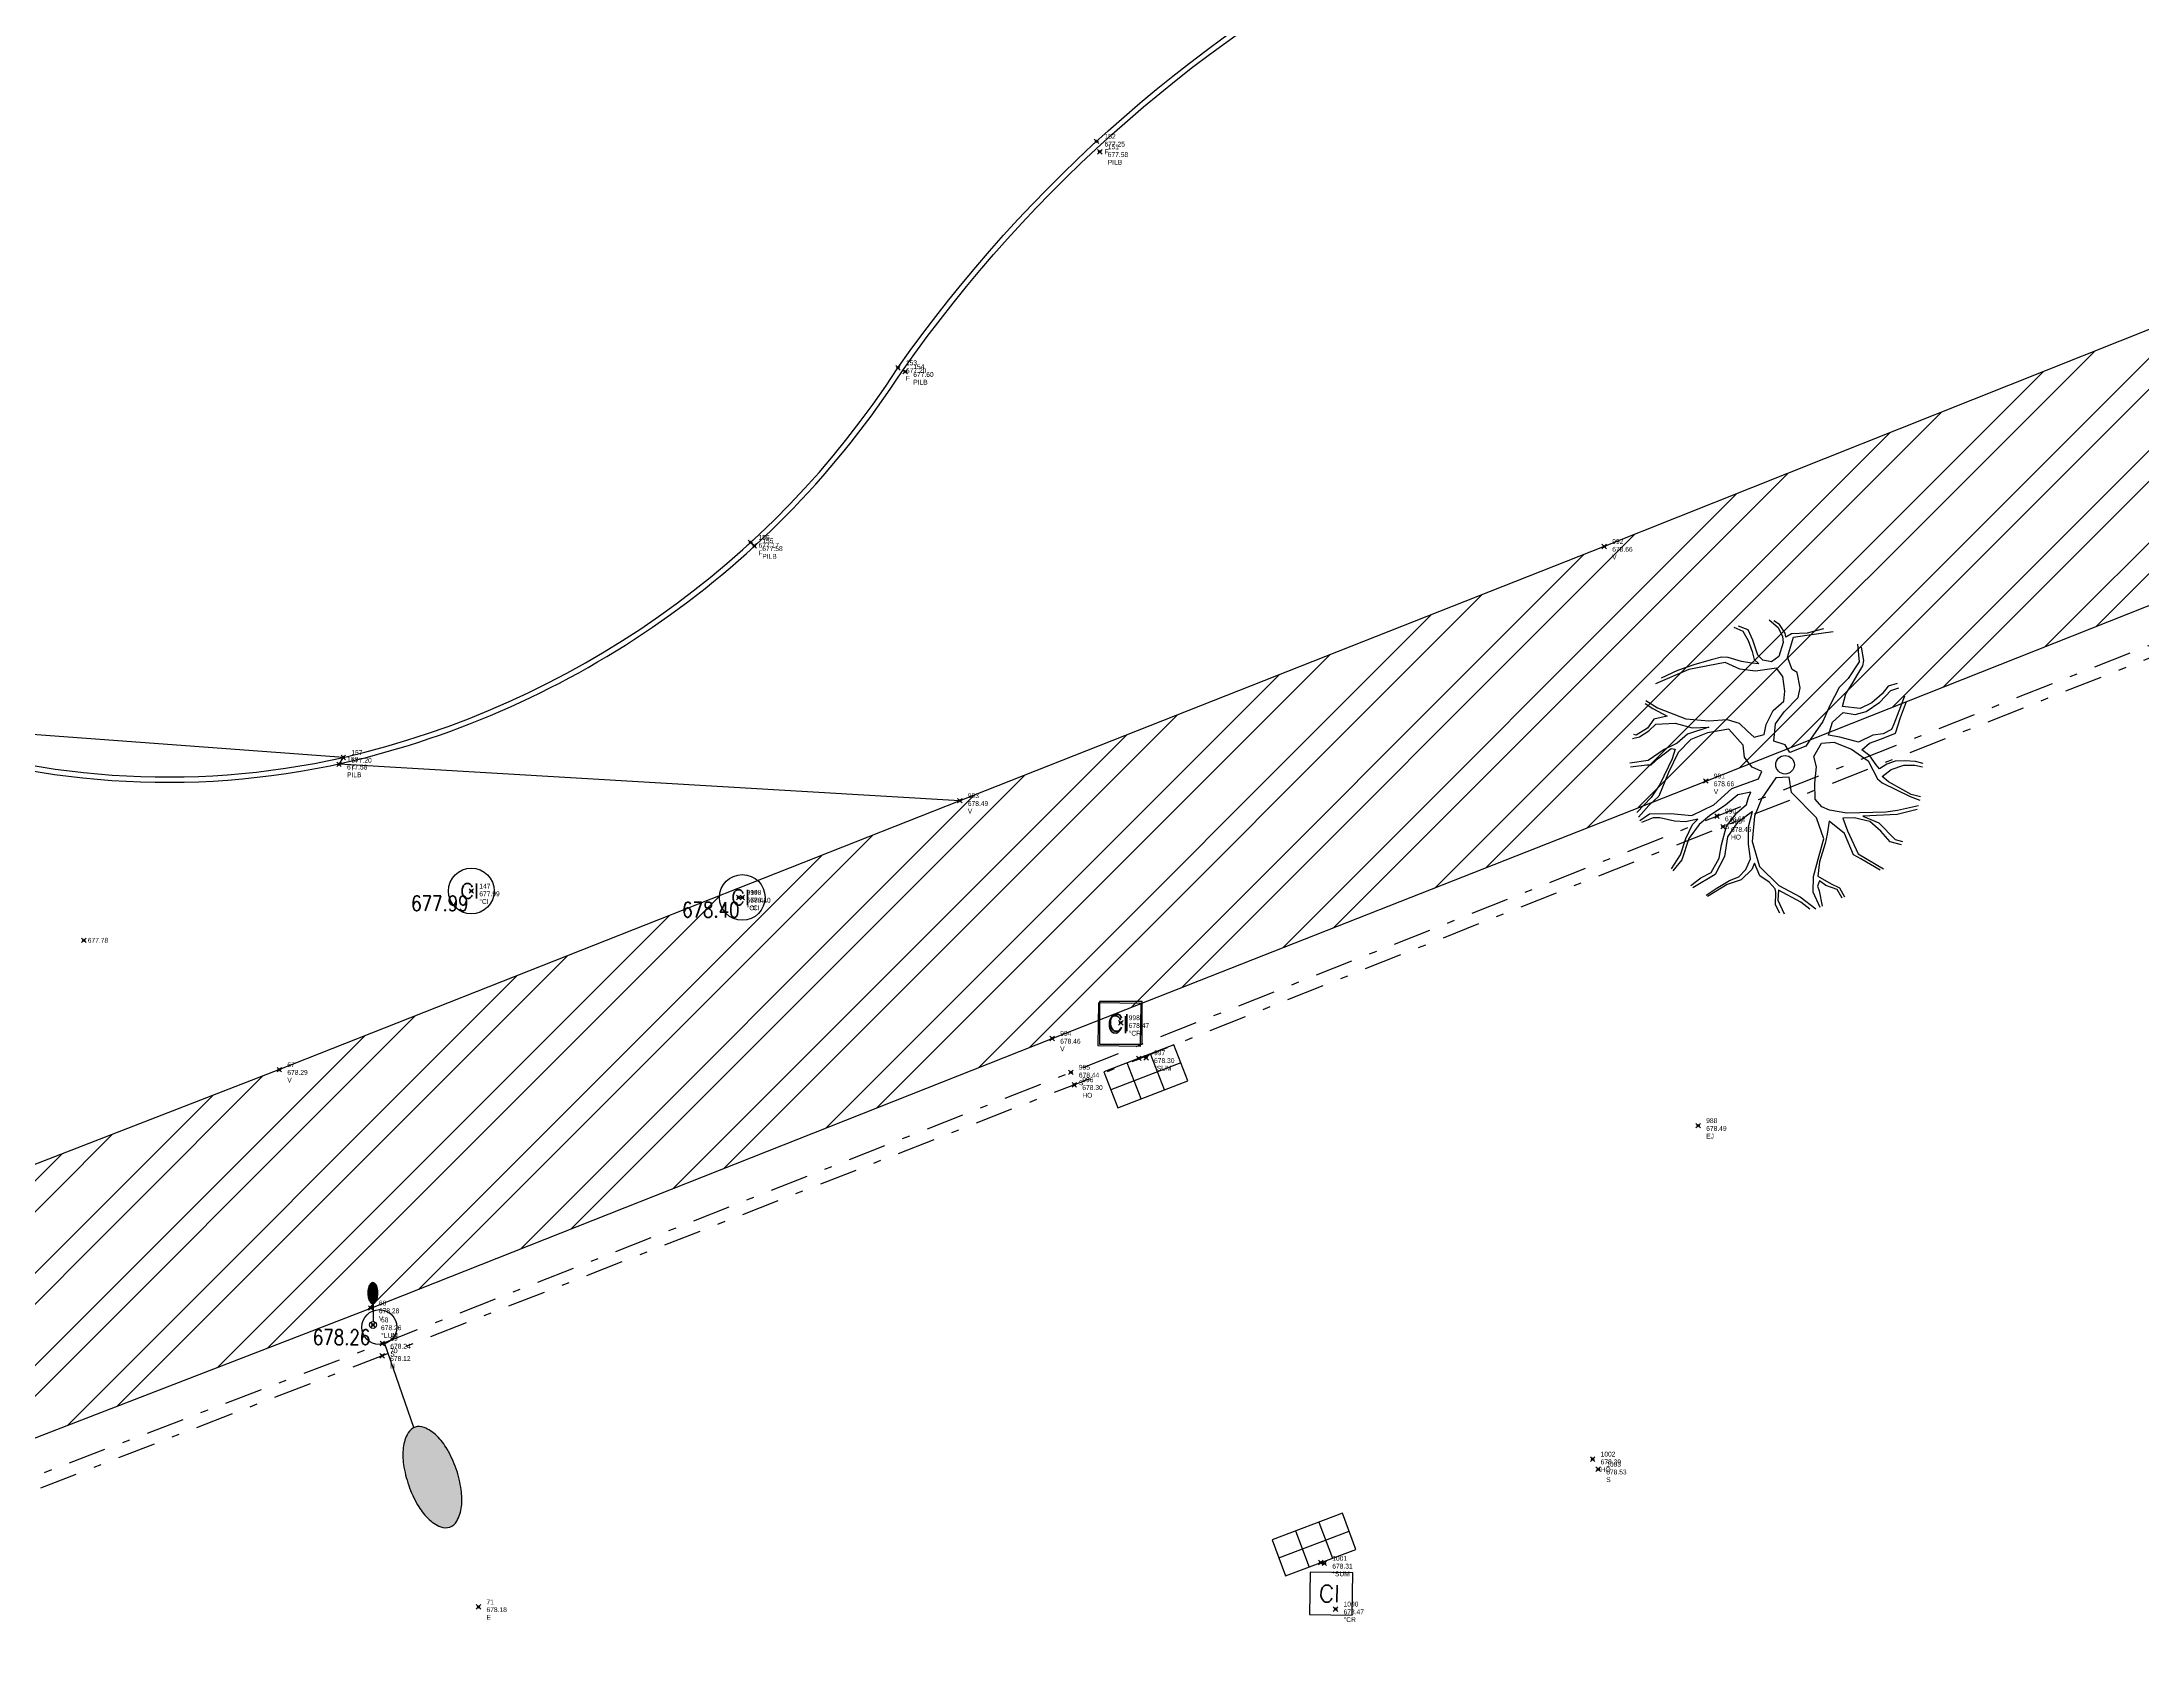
# Model space of a CAD drawing. Extents: x 352140 to 354978, y 6304672 to 6307963.
# Drawn here: x 352620.55 to 352648.15, y 6305463.21 to 6305484.3 of the extents above; entities that cross this region are included whole.
import ezdxf

# ---------------------------------------------------------------- set-up
doc = ezdxf.new("R2010")
doc.units = 0
doc.header["$PDMODE"] = 35
doc.header["$PDSIZE"] = 0.03
doc.linetypes.add('JPG_DASHDOT', pattern=[1, 0.5, -0.25, 0, -0.25])
doc.layers.get('0').update_dxf_attribs({"linetype": 'CONTINUOUS'})
for name, color, linetype in [('1-PILETA', 131, 'CONTINUOUS'), ('1-VEREDA', 251, 'CONTINUOUS'), ('2-ACHURADO JARDINERA', 252, 'CONTINUOUS'), ('2-ACHURADO VEREDA', 252, 'CONTINUOUS'), ('C-TOPO - BORDE - 3', 7, 'CONTINUOUS'), ('COTA-BLOCK', 4, 'CONTINUOUS'), ('TOP-URB-SOLERAS', 2, 'JPG_DASHDOT'), ('V-NODE - 2013', 4, 'CONTINUOUS'), ('V-NODE-TEXT 2013', 2, 'CONTINUOUS'), ('Z-ARB', 253, 'CONTINUOUS'), ('Z-CI', 253, 'CONTINUOUS'), ('Z-CR', 253, 'CONTINUOUS'), ('Z-LUM', 253, 'CONTINUOUS'), ('Z-SUM', 253, 'CONTINUOUS')]:
    doc.layers.add(name, color=color, linetype=linetype)
doc.styles.add('ROMANS', font='romans.shx', dxfattribs={"width": 0.75})

# ---------------------------------------------------------------- blocks, each defined once
blk = doc.blocks.new('ARB')
at = {"layer": 'Z-ARB', "linetype": 'Continuous'}
for p, q in [((-0.702, 1.798), (-0.583, 1.746)), ((-0.515, 1.763), (-0.643, 1.81)), ((-0.583, 1.746), (-0.509, 1.626)), ((-0.451, 1.63), (-0.515, 1.763)), ((-0.239, 1.899), (-0.12, 1.8)), ((-0.104, 1.843), (-0.176, 1.887)), ((-0.12, 1.8), (-0.061, 1.684)), ((-0.028, 1.73), (-0.104, 1.843)), ((-0.061, 1.684), (-0.052, 1.607)), ((-0.015, 1.675), (-0.028, 1.73)), ((0.059, 1.721), (-0.015, 1.675)), ((0.008, 1.414), (0.083, 1.679)), ((0.263, 1.735), (0.059, 1.721)), ((0.083, 1.679), (0.258, 1.706)), ((0.258, 1.706), (0.603, 1.763)), ((0.476, 1.792), (0.263, 1.735)), ((-0.859, 1.399), (-0.994, 1.364)), ((-0.77, 1.397), (-0.859, 1.399)), ((-0.594, 1.348), (-0.77, 1.397)), ((-0.509, 1.626), (-0.456, 1.48)), ((-0.456, 1.48), (-0.427, 1.377)), ((-0.383, 1.436), (-0.451, 1.63)), ((-0.315, 1.371), (-0.383, 1.436)), ((-0.104, 1.421), (-0.198, 1.348)), ((-0.052, 1.607), (-0.104, 1.421)), ((0.074, 1.251), (0.008, 1.414)), ((0.925, 1.599), (0.953, 1.37)), ((1.013, 1.388), (0.981, 1.56)), ((0.999, 1.316), (1.013, 1.388)), ((-1.286, 1.232), (-1.718, 1.038)), ((-1.435, 1.215), (-1.648, 1.112)), ((-1.218, 1.294), (-1.435, 1.215)), ((-0.807, 1.329), (-1.286, 1.232)), ((-0.994, 1.364), (-1.218, 1.294)), ((-0.613, 1.246), (-0.807, 1.329)), ((-0.408, 1.222), (-0.613, 1.246)), ((-0.46, 1.33), (-0.594, 1.348)), ((-0.365, 1.32), (-0.46, 1.33)), ((-0.427, 1.377), (-0.365, 1.32)), ((-0.133, 1.268), (-0.408, 1.222)), ((-0.198, 1.348), (-0.315, 1.371)), ((-0.048, 1.161), (-0.133, 1.268)), ((-0.02, 0.968), (-0.048, 1.161)), ((0.14, 1.216), (0.074, 1.251)), ((0.182, 1.012), (0.14, 1.216)), ((0.813, 1.148), (0.693, 1.027)), ((0.953, 1.37), (0.813, 1.148)), ((0.864, 1.078), (0.938, 1.207)), ((0.938, 1.207), (0.999, 1.316)), ((-0.167, 0.709), (-0.03, 0.834)), ((-0.03, 0.834), (-0.02, 0.968)), ((-0.024, 0.697), (0.158, 0.888)), ((0.158, 0.888), (0.182, 1.012)), ((0.693, 1.027), (0.575, 0.786)), ((0.743, 0.777), (0.782, 0.943)), ((0.782, 0.943), (0.864, 1.078)), ((1.125, 0.832), (0.973, 0.756)), ((1.054, 0.717), (1.231, 0.842)), ((1.26, 0.95), (1.125, 0.832)), ((1.231, 0.842), (1.374, 0.996)), ((1.337, 1.055), (1.26, 0.95)), ((1.457, 1.093), (1.337, 1.055)), ((1.374, 0.996), (1.478, 1.036)), ((1.554, 0.924), (1.484, 0.726)), ((1.509, 0.646), (1.582, 0.858)), ((-1.85, 0.774), (-1.749, 0.71)), ((-1.845, 0.817), (-1.69, 0.721)), ((-1.735, 0.571), (-1.815, 0.451)), ((-1.749, 0.71), (-1.558, 0.613)), ((-1.558, 0.613), (-1.735, 0.571)), ((-1.69, 0.721), (-1.313, 0.581)), ((-1.313, 0.581), (-1.01, 0.561)), ((-1.01, 0.561), (-0.772, 0.583)), ((-0.772, 0.583), (-0.611, 0.538)), ((-0.259, 0.523), (-0.167, 0.709)), ((-0.135, 0.537), (-0.024, 0.697)), ((0.486, 0.577), (0.329, 0.343)), ((0.575, 0.786), (0.486, 0.577)), ((0.565, 0.396), (0.614, 0.568)), ((0.614, 0.568), (0.752, 0.7)), ((0.973, 0.756), (0.743, 0.777)), ((0.752, 0.7), (0.909, 0.677)), ((0.909, 0.677), (1.054, 0.717)), ((1.419, 0.557), (1.39, 0.487)), ((1.484, 0.726), (1.419, 0.557)), ((1.445, 0.439), (1.509, 0.646)), ((-2.01, 0.315), (-1.918, 0.335)), ((-1.962, 0.358), (-1.993, 0.364)), ((-1.815, 0.451), (-1.962, 0.358)), ((-1.918, 0.335), (-1.797, 0.417)), ((-1.797, 0.417), (-1.707, 0.506)), ((-1.707, 0.506), (-1.453, 0.525)), ((-1.453, 0.525), (-1.23, 0.467)), ((-1.287, 0.38), (-1.423, 0.263)), ((-1.244, 0.312), (-1.406, 0.139)), ((-1.01, 0.478), (-1.287, 0.38)), ((-1.024, 0.405), (-1.244, 0.312)), ((-1.23, 0.467), (-1.01, 0.478)), ((-0.747, 0.458), (-1.024, 0.405)), ((-0.553, 0.248), (-0.747, 0.458)), ((-0.611, 0.538), (-0.502, 0.434)), ((-0.502, 0.434), (-0.412, 0.356)), ((-0.412, 0.356), (-0.283, 0.392)), ((-0.283, 0.392), (-0.259, 0.523)), ((-0.154, 0.307), (-0.135, 0.537)), ((-0.154, 0.307), (-0.154, 0.307)), ((-0.001, 0.263), (-0.154, 0.307)), ((0.329, 0.343), (0.271, 0.249)), ((0.374, 0.116), (0.473, 0.293)), ((0.473, 0.293), (0.637, 0.307)), ((0.714, 0.375), (0.565, 0.396)), ((0.637, 0.307), (0.87, 0.217)), ((0.961, 0.313), (0.714, 0.375)), ((1.148, 0.406), (0.961, 0.313)), ((1.007, 0.214), (1.104, 0.301)), ((1.104, 0.301), (1.261, 0.361)), ((1.281, 0.425), (1.148, 0.406)), ((1.261, 0.361), (1.445, 0.439)), ((1.39, 0.487), (1.281, 0.425)), ((-1.799, 0.026), (-2.04, -0.011)), ((-1.593, 0.175), (-1.799, 0.026)), ((-1.76, -0.027), (-1.663, 0.06)), ((-1.663, 0.06), (-1.502, 0.188)), ((-1.486, 0.056), (-1.64, -0.284)), ((-1.423, 0.263), (-1.593, 0.175)), ((-1.406, 0.139), (-1.529, -0.124)), ((-1.502, 0.188), (-1.446, 0.184)), ((-1.446, 0.184), (-1.486, 0.056)), ((-0.534, 0.093), (-0.553, 0.248)), ((-0.49, 0.032), (-0.534, 0.093)), ((-0.431, -0.039), (-0.49, 0.032)), ((0.06, 0.161), (-0.001, 0.263)), ((0.271, 0.249), (0.06, 0.161)), ((0.413, -0.019), (0.374, 0.116)), ((0.87, 0.217), (1.092, 0.069)), ((1.112, 0.134), (1.007, 0.214)), ((1.092, 0.069), (1.217, -0.165)), ((1.196, 0.02), (1.112, 0.134)), ((1.242, -0.034), (1.196, 0.02)), ((1.335, 0.031), (1.242, -0.034)), ((1.447, 0.07), (1.335, 0.031)), ((1.394, -0.041), (1.559, 0.018)), ((1.578, 0.075), (1.447, 0.07)), ((1.559, 0.018), (1.705, 0.021)), ((1.714, 0.072), (1.578, 0.075)), ((1.705, 0.021), (1.806, 0.001)), ((1.814, 0.045), (1.714, 0.072)), ((-2.033, -0.058), (-1.818, -0.031)), ((-1.818, -0.031), (-1.76, -0.027)), ((-1.529, -0.124), (-1.653, -0.439)), ((-0.694, -0.321), (-0.346, -0.191)), ((-0.304, -0.094), (-0.431, -0.039)), ((-0.346, -0.191), (-0.304, -0.094)), ((-0.117, -0.175), (-0.297, -0.442)), ((0.055, -0.162), (-0.117, -0.175)), ((0.089, -0.365), (0.055, -0.162)), ((0.396, -0.235), (0.413, -0.019)), ((0.404, -0.447), (0.396, -0.235)), ((1.217, -0.165), (1.28, -0.215)), ((1.28, -0.132), (1.394, -0.041)), ((1.364, -0.201), (1.28, -0.132)), ((1.28, -0.215), (1.65, -0.391)), ((1.554, -0.305), (1.364, -0.201)), ((-1.754, -0.458), (-1.937, -0.656)), ((-1.653, -0.439), (-1.782, -0.565)), ((-1.64, -0.284), (-1.754, -0.458)), ((-1.216, -0.688), (-0.93, -0.54)), ((-0.768, -0.54), (-0.982, -0.688)), ((-0.93, -0.54), (-0.694, -0.321)), ((-0.613, -0.404), (-0.768, -0.54)), ((-0.626, -0.643), (-0.5, -0.531)), ((-0.445, -0.368), (-0.613, -0.404)), ((-0.5, -0.531), (-0.474, -0.438)), ((-0.474, -0.438), (-0.445, -0.368)), ((-0.297, -0.442), (-0.391, -0.68)), ((0.422, -0.692), (0.089, -0.365)), ((0.49, -0.547), (0.404, -0.447)), ((0.595, -0.589), (0.49, -0.547)), ((1.761, -0.511), (1.485, -0.578)), ((1.664, -0.363), (1.554, -0.305)), ((1.65, -0.391), (1.778, -0.438)), ((1.787, -0.395), (1.664, -0.363)), ((-1.782, -0.565), (-1.916, -0.718)), ((-1.898, -0.762), (-1.771, -0.673)), ((-1.724, -0.727), (-1.874, -0.789)), ((-1.771, -0.673), (-1.495, -0.665)), ((-1.635, -0.722), (-1.724, -0.727)), ((-1.441, -0.766), (-1.635, -0.722)), ((-1.495, -0.665), (-1.216, -0.688)), ((-1.297, -0.771), (-1.441, -0.766)), ((-1.136, -0.734), (-1.297, -0.771)), ((-1.29, -0.991), (-1.206, -0.803)), ((-1.118, -0.805), (-1.25, -0.991)), ((-1.206, -0.803), (-1.136, -0.734)), ((-0.982, -0.688), (-1.118, -0.805)), ((-0.82, -1.065), (-0.757, -0.821)), ((-0.757, -0.821), (-0.626, -0.643)), ((-0.619, -0.772), (-0.743, -0.959)), ((-0.42, -0.622), (-0.619, -0.772)), ((-0.467, -0.824), (-0.42, -0.622)), ((-0.462, -1.051), (-0.467, -0.824)), ((-0.391, -0.68), (-0.415, -1.015)), ((0.523, -0.967), (0.422, -0.692)), ((0.592, -0.732), (0.568, -0.901)), ((0.796, -0.891), (0.592, -0.732)), ((0.822, -0.625), (0.595, -0.589)), ((0.917, -0.681), (0.77, -0.69)), ((0.77, -0.69), (0.835, -0.854)), ((1.165, -0.608), (0.822, -0.625)), ((1.126, -0.728), (0.917, -0.681)), ((1.483, -0.631), (1.034, -0.658)), ((1.034, -0.658), (1.244, -0.743)), ((1.271, -0.854), (1.126, -0.728)), ((1.335, -0.602), (1.165, -0.608)), ((1.244, -0.743), (1.461, -0.958)), ((1.485, -0.578), (1.335, -0.602)), ((1.747, -0.56), (1.483, -0.631)), ((-1.355, -1.205), (-1.29, -0.991)), ((-1.25, -0.991), (-1.335, -1.269)), ((-0.845, -1.241), (-0.82, -1.065)), ((-0.743, -0.959), (-0.776, -1.217)), ((-0.434, -1.244), (-0.462, -1.051)), ((-0.415, -1.015), (-0.316, -1.342)), ((0.466, -1.183), (0.523, -0.967)), ((0.544, -1.024), (0.474, -1.267)), ((0.568, -0.901), (0.544, -1.024)), ((0.92, -1.171), (0.796, -0.891)), ((0.835, -0.854), (0.98, -1.153)), ((1.398, -0.991), (1.271, -0.854)), ((1.545, -1.027), (1.398, -0.991)), ((1.461, -0.958), (1.561, -0.985)), ((-1.472, -1.393), (-1.355, -1.205)), ((-1.335, -1.269), (-1.453, -1.419)), ((-0.947, -1.433), (-0.845, -1.241)), ((-0.776, -1.217), (-0.895, -1.458)), ((-0.493, -1.384), (-0.434, -1.244)), ((-0.38, -1.3), (-0.413, -1.384)), ((-0.307, -1.465), (-0.38, -1.3)), ((-0.316, -1.342), (-0.056, -1.588)), ((0.396, -1.463), (0.466, -1.183)), ((0.474, -1.267), (0.453, -1.459)), ((1.016, -1.22), (0.92, -1.171)), ((0.98, -1.153), (1.315, -1.345)), ((1.27, -1.366), (1.016, -1.22)), ((-1.214, -1.608), (-1.082, -1.505)), ((-0.895, -1.458), (-1.187, -1.636)), ((-1.082, -1.505), (-0.947, -1.433)), ((-1.011, -1.73), (-0.881, -1.642)), ((-0.734, -1.587), (-0.991, -1.749)), ((-0.881, -1.642), (-0.707, -1.532)), ((-0.552, -1.523), (-0.734, -1.587)), ((-0.707, -1.532), (-0.584, -1.48)), ((-0.584, -1.48), (-0.493, -1.384)), ((-0.413, -1.384), (-0.552, -1.523)), ((-0.185, -1.548), (-0.307, -1.465)), ((-0.104, -1.631), (-0.185, -1.548)), ((-0.097, -1.678), (-0.104, -1.631)), ((-0.059, -1.648), (-0.068, -1.782)), ((0.235, -1.802), (-0.059, -1.648)), ((-0.056, -1.588), (0.224, -1.732)), ((0.397, -1.667), (0.396, -1.463)), ((0.453, -1.459), (0.629, -1.553)), ((0.475, -1.516), (0.453, -1.587)), ((0.453, -1.587), (0.473, -1.651)), ((0.473, -1.651), (0.516, -1.848)), ((0.56, -1.577), (0.475, -1.516)), ((0.712, -1.629), (0.56, -1.577)), ((0.629, -1.553), (0.741, -1.604)), ((0.779, -1.74), (0.712, -1.629)), ((0.741, -1.604), (0.807, -1.722)), ((-0.096, -1.844), (-0.097, -1.678)), ((-0.037, -1.953), (-0.096, -1.844)), ((-0.068, -1.782), (0.019, -1.957)), ((0.224, -1.732), (0.433, -1.885)), ((0.354, -1.892), (0.235, -1.802)), ((0.49, -1.868), (0.397, -1.667))]:
    blk.add_line(p, q, dxfattribs=at)
at = {"layer": 'Z-ARB'}
blk.add_circle((0, 0), 0.122, dxfattribs=at)
blk = doc.blocks.new('CR')
at = {"layer": 'Z-CR', "color": 9, "true_color": 0xbdbdbd}
for p, q in [((-1.12, 1.12), (-1.12, -1.12)), ((1.12, 1.12), (-1.12, 1.12)), ((1.12, -1.12), (1.12, 1.12)), ((-1.12, -1.12), (1.12, -1.12))]:
    blk.add_line(p, q, dxfattribs=at)
at = {"layer": 'Z-CR', "color": 9, "true_color": 0xbdbdbd, "style": 'ROMANS'}
blk.add_text('CI', height=0.9, dxfattribs=at).set_placement((-0.65, -0.45))
blk = doc.blocks.new('LUM')
blk.add_hatch(color=256).paths.add_polyline_path([(0.32, 2.09, 0.048714), (0.293, 2.371, 0.062489), (0.224, 2.581, 0.102974), (0.101, 2.743, 0.180941), (-0.01, 2.784, 0.180941), (-0.121, 2.743, 0.102974), (-0.244, 2.581, 0.062489), (-0.313, 2.371, 0.048714), (-0.341, 2.09, 0.048714), (-0.313, 1.808, 0.062489), (-0.244, 1.599, 0.102974), (-0.121, 1.437, 0.180941), (-0.01, 1.395, 0.180941), (0.101, 1.437, 0.102974), (0.224, 1.599, 0.062489), (0.293, 1.808, 0.048714)])
at = {"layer": 'Z-LUM'}
blk.add_lwpolyline([(-0.341, 2.09, 0.048714), (-0.313, 1.808, 0.062489), (-0.244, 1.599, 0.102974), (-0.121, 1.437, 0.180941), (-0.01, 1.395, 0.180941), (0.101, 1.437, 0.102974), (0.224, 1.599, 0.062489), (0.293, 1.808, 0.048714), (0.32, 2.09, 0.048714), (0.293, 2.371, 0.062489), (0.224, 2.581, 0.102974), (0.101, 2.743, 0.180941), (-0.01, 2.784, 0.180941), (-0.121, 2.743, 0.102974), (-0.244, 2.581, 0.062489), (-0.313, 2.371, 0.048714)], format="xyb", close=True, dxfattribs=at)
blk.add_lwpolyline([(0.006, 1.395), (0.006, 0.23)], dxfattribs=at)
blk.add_circle((0, 0), 0.23, dxfattribs=at)
blk = doc.blocks.new('SUM')
at = {"layer": 'Z-SUM', "color": 9, "true_color": 0xbdbdbd}
for p, q in [((-1.498, 1.535), (-1.498, 0)), ((1.498, 1.535), (-1.498, 1.535)), ((-0.499, 1.535), (-0.499, 0)), ((0.499, 1.535), (0.499, 0)), ((1.498, 0), (1.498, 1.535)), ((-1.498, 0.768), (1.498, 0.768)), ((-1.498, 0), (1.498, 0))]:
    blk.add_line(p, q, dxfattribs=at)
blk.add_point((0, 0), dxfattribs=at)
blk = doc.blocks.new('CI')
at = {"layer": 'Z-CI'}
blk.add_circle((0, 0), 1.2, dxfattribs=at)
at = {"layer": 'Z-CI', "style": 'ROMANS'}
blk.add_text('CI', height=0.8, rotation=360, dxfattribs=at).set_placement((-0.58, -0.4))
blk = doc.blocks.new('*U165', base_point=(352623.668, 6305470.801))
at = {"layer": 'V-NODE - 2013', "lineweight": -2}
blk.add_point((352623.668, 6305470.801), dxfattribs=at)
at = {"layer": 'V-NODE-TEXT 2013', "linetype": 'ByBlock', "char_height": 0.0635}
for s, insert, attachment_point in [('67', (352623.773, 6305470.834), 7), ('V', (352623.773, 6305470.695), 1), ('678.29', (352623.773, 6305470.796), 1)]:
    blk.add_mtext(s, dxfattribs=dict(at, insert=insert, attachment_point=attachment_point))
blk = doc.blocks.new('*U166', base_point=(352624.871, 6305467.668))
at = {"layer": 'V-NODE - 2013', "lineweight": -2}
blk.add_point((352624.871, 6305467.668), dxfattribs=at)
at = {"layer": 'V-NODE-TEXT 2013', "linetype": 'ByBlock', "char_height": 0.0635}
for s, insert, attachment_point in [('68', (352624.976, 6305467.701), 7), ('678.28', (352624.976, 6305467.663), 1), ('V', (352624.976, 6305467.562), 1)]:
    blk.add_mtext(s, dxfattribs=dict(at, insert=insert, attachment_point=attachment_point))
blk = doc.blocks.new('*U210', base_point=(352625.021, 6305467.203))
at = {"layer": 'V-NODE - 2013', "lineweight": -2}
blk.add_point((352625.021, 6305467.203), dxfattribs=at)
at = {"layer": 'V-NODE-TEXT 2013', "linetype": 'ByBlock', "char_height": 0.0635}
for s, insert, attachment_point in [('S', (352625.126, 6305467.097), 1), ('69', (352625.126, 6305467.236), 7), ('678.24', (352625.126, 6305467.198), 1)]:
    blk.add_mtext(s, dxfattribs=dict(at, insert=insert, attachment_point=attachment_point))
blk = doc.blocks.new('*U290', base_point=(352621.098, 6305472.5))
at = {"layer": 'V-NODE - 2013', "lineweight": -2}
blk.add_point((352621.098, 6305472.5), dxfattribs=at)
at = {"layer": 'V-NODE-TEXT 2013', "color": 0, "linetype": 'ByBlock', "insert": (352621.15, 6305472.5), "char_height": 0.0635, "attachment_point": 4}
blk.add_mtext('677.78', dxfattribs=at)
blk = doc.blocks.new('*U300', base_point=(352634.45, 6305482.862))
at = {"layer": 'V-NODE - 2013', "lineweight": -2}
blk.add_point((352634.45, 6305482.862), dxfattribs=at)
at = {"layer": 'V-NODE-TEXT 2013', "linetype": 'ByBlock', "char_height": 0.0635}
for s, insert, attachment_point in [('677.58', (352634.555, 6305482.857), 1), ('151', (352634.555, 6305482.895), 7), ('PILB', (352634.555, 6305482.756), 1)]:
    blk.add_mtext(s, dxfattribs=dict(at, insert=insert, attachment_point=attachment_point))
blk = doc.blocks.new('*U301', base_point=(352631.894, 6305479.972))
at = {"layer": 'V-NODE - 2013', "lineweight": -2}
blk.add_point((352631.894, 6305479.972), dxfattribs=at)
at = {"layer": 'V-NODE-TEXT 2013', "linetype": 'ByBlock', "char_height": 0.0635}
for s, insert, attachment_point in [('154', (352631.999, 6305480.005), 7), ('677.60', (352631.999, 6305479.967), 1), ('PILB', (352631.999, 6305479.866), 1)]:
    blk.add_mtext(s, dxfattribs=dict(at, insert=insert, attachment_point=attachment_point))
blk = doc.blocks.new('*U302', base_point=(352629.91, 6305477.684))
at = {"layer": 'V-NODE - 2013', "lineweight": -2}
blk.add_point((352629.91, 6305477.684), dxfattribs=at)
at = {"layer": 'V-NODE-TEXT 2013', "linetype": 'ByBlock', "char_height": 0.0635}
for s, insert, attachment_point in [('677.58', (352630.015, 6305477.679), 1), ('155', (352630.015, 6305477.717), 7), ('PILB', (352630.015, 6305477.578), 1)]:
    blk.add_mtext(s, dxfattribs=dict(at, insert=insert, attachment_point=attachment_point))
blk = doc.blocks.new('*U303', base_point=(352624.452, 6305474.813))
at = {"layer": 'V-NODE - 2013', "lineweight": -2}
blk.add_point((352624.452, 6305474.813), dxfattribs=at)
at = {"layer": 'V-NODE-TEXT 2013', "linetype": 'ByBlock', "char_height": 0.0635}
for s, insert, attachment_point in [('677.58', (352624.557, 6305474.808), 1), ('158', (352624.557, 6305474.846), 7), ('PILB', (352624.557, 6305474.707), 1)]:
    blk.add_mtext(s, dxfattribs=dict(at, insert=insert, attachment_point=attachment_point))
blk = doc.blocks.new('*U367', base_point=(352625.019, 6305467.041))
at = {"layer": 'V-NODE - 2013', "lineweight": -2}
blk.add_point((352625.019, 6305467.041), dxfattribs=at)
at = {"layer": 'V-NODE-TEXT 2013', "linetype": 'ByBlock', "char_height": 0.0635}
for s, insert, attachment_point in [('70', (352625.124, 6305467.074), 7), ('678.12', (352625.124, 6305467.036), 1), ('H', (352625.124, 6305466.935), 1)]:
    blk.add_mtext(s, dxfattribs=dict(at, insert=insert, attachment_point=attachment_point))
blk = doc.blocks.new('*U392', base_point=(352634.408, 6305482.999))
at = {"layer": 'V-NODE - 2013', "lineweight": -2}
blk.add_point((352634.408, 6305482.999), dxfattribs=at)
at = {"layer": 'V-NODE-TEXT 2013', "linetype": 'ByBlock', "char_height": 0.0635}
for s, insert, attachment_point in [('152', (352634.513, 6305483.032), 7), ('677.25', (352634.513, 6305482.994), 1), ('F', (352634.513, 6305482.893), 1)]:
    blk.add_mtext(s, dxfattribs=dict(at, insert=insert, attachment_point=attachment_point))
blk = doc.blocks.new('*U393', base_point=(352631.798, 6305480.023))
at = {"layer": 'V-NODE - 2013', "lineweight": -2}
blk.add_point((352631.798, 6305480.023), dxfattribs=at)
at = {"layer": 'V-NODE-TEXT 2013', "linetype": 'ByBlock', "char_height": 0.0635}
for s, insert, attachment_point in [('677.20', (352631.903, 6305480.018), 1), ('153', (352631.903, 6305480.056), 7), ('F', (352631.903, 6305479.917), 1)]:
    blk.add_mtext(s, dxfattribs=dict(at, insert=insert, attachment_point=attachment_point))
blk = doc.blocks.new('*U394', base_point=(352629.861, 6305477.728))
at = {"layer": 'V-NODE - 2013', "lineweight": -2}
blk.add_point((352629.861, 6305477.728), dxfattribs=at)
at = {"layer": 'V-NODE-TEXT 2013', "linetype": 'ByBlock', "char_height": 0.0635}
for s, insert, attachment_point in [('156', (352629.966, 6305477.761), 7), ('677.17', (352629.966, 6305477.723), 1), ('F', (352629.966, 6305477.622), 1)]:
    blk.add_mtext(s, dxfattribs=dict(at, insert=insert, attachment_point=attachment_point))
blk = doc.blocks.new('*U395', base_point=(352624.509, 6305474.903))
at = {"layer": 'V-NODE - 2013', "lineweight": -2}
blk.add_point((352624.509, 6305474.903), dxfattribs=at)
at = {"layer": 'V-NODE-TEXT 2013', "linetype": 'ByBlock', "char_height": 0.0635}
for s, insert, attachment_point in [('677.20', (352624.614, 6305474.898), 1), ('157', (352624.614, 6305474.936), 7), ('F', (352624.614, 6305474.797), 1)]:
    blk.add_mtext(s, dxfattribs=dict(at, insert=insert, attachment_point=attachment_point))
blk = doc.blocks.new('*U406', base_point=(352626.285, 6305463.741))
at = {"layer": 'V-NODE - 2013', "lineweight": -2}
blk.add_point((352626.285, 6305463.741), dxfattribs=at)
at = {"layer": 'V-NODE-TEXT 2013', "linetype": 'ByBlock', "char_height": 0.0635}
for s, insert, attachment_point in [('71', (352626.39, 6305463.774), 7), ('678.18', (352626.39, 6305463.736), 1), ('E', (352626.39, 6305463.635), 1)]:
    blk.add_mtext(s, dxfattribs=dict(at, insert=insert, attachment_point=attachment_point))
blk = doc.blocks.new('*U434', base_point=(352624.899, 6305467.446))
at = {"layer": 'V-NODE - 2013', "lineweight": -2}
blk.add_point((352624.899, 6305467.446), dxfattribs=at)
at = {"layer": 'V-NODE-TEXT 2013', "linetype": 'ByBlock', "char_height": 0.0635}
for s, insert, attachment_point in [('58', (352625.004, 6305467.479), 7), ('678.26', (352625.004, 6305467.441), 1), ('°LUM', (352625.004, 6305467.34), 1)]:
    blk.add_mtext(s, dxfattribs=dict(at, insert=insert, attachment_point=attachment_point))
blk = doc.blocks.new('*U436', base_point=(352626.191, 6305473.148))
at = {"layer": 'V-NODE - 2013', "lineweight": -2}
blk.add_point((352626.191, 6305473.148), dxfattribs=at)
at = {"layer": 'V-NODE-TEXT 2013', "linetype": 'ByBlock', "char_height": 0.0635}
for s, insert, attachment_point in [('677.99', (352626.296, 6305473.143), 1), ('147', (352626.296, 6305473.181), 7), ('°CI', (352626.296, 6305473.042), 1)]:
    blk.add_mtext(s, dxfattribs=dict(at, insert=insert, attachment_point=attachment_point))
blk = doc.blocks.new('*U437', base_point=(352629.752, 6305473.064))
at = {"layer": 'V-NODE - 2013', "lineweight": -2}
blk.add_point((352629.752, 6305473.064), dxfattribs=at)
at = {"layer": 'V-NODE-TEXT 2013', "linetype": 'ByBlock', "char_height": 0.0635}
for s, insert, attachment_point in [('148', (352629.857, 6305473.097), 7), ('678.40', (352629.857, 6305473.059), 1), ('°CI', (352629.857, 6305472.958), 1)]:
    blk.add_mtext(s, dxfattribs=dict(at, insert=insert, attachment_point=attachment_point))
blk = doc.blocks.new('*U466', base_point=(352642.415, 6305474.593))
at = {"layer": 'V-NODE - 2013', "lineweight": -2}
blk.add_point((352642.415, 6305474.593), dxfattribs=at)
at = {"layer": 'V-NODE-TEXT 2013', "linetype": 'ByBlock', "char_height": 0.0635}
for s, insert, attachment_point in [('V', (352642.52, 6305474.487), 1), ('991', (352642.52, 6305474.626), 7), ('678.66', (352642.52, 6305474.588), 1)]:
    blk.add_mtext(s, dxfattribs=dict(at, insert=insert, attachment_point=attachment_point))
blk = doc.blocks.new('*U467', base_point=(352641.08, 6305477.675))
at = {"layer": 'V-NODE - 2013', "lineweight": -2}
blk.add_point((352641.08, 6305477.675), dxfattribs=at)
at = {"layer": 'V-NODE-TEXT 2013', "linetype": 'ByBlock', "char_height": 0.0635}
for s, insert, attachment_point in [('V', (352641.185, 6305477.569), 1), ('992', (352641.185, 6305477.708), 7), ('678.66', (352641.185, 6305477.67), 1)]:
    blk.add_mtext(s, dxfattribs=dict(at, insert=insert, attachment_point=attachment_point))
blk = doc.blocks.new('*U468', base_point=(352632.611, 6305474.335))
at = {"layer": 'V-NODE - 2013', "lineweight": -2}
blk.add_point((352632.611, 6305474.335), dxfattribs=at)
at = {"layer": 'V-NODE-TEXT 2013', "linetype": 'ByBlock', "char_height": 0.0635}
for s, insert, attachment_point in [('V', (352632.716, 6305474.229), 1), ('993', (352632.716, 6305474.368), 7), ('678.49', (352632.716, 6305474.33), 1)]:
    blk.add_mtext(s, dxfattribs=dict(at, insert=insert, attachment_point=attachment_point))
blk = doc.blocks.new('*U469', base_point=(352633.825, 6305471.211))
at = {"layer": 'V-NODE - 2013', "lineweight": -2}
blk.add_point((352633.825, 6305471.211), dxfattribs=at)
at = {"layer": 'V-NODE-TEXT 2013', "linetype": 'ByBlock', "char_height": 0.0635}
for s, insert, attachment_point in [('994', (352633.93, 6305471.244), 7), ('678.46', (352633.93, 6305471.206), 1), ('V', (352633.93, 6305471.105), 1)]:
    blk.add_mtext(s, dxfattribs=dict(at, insert=insert, attachment_point=attachment_point))
blk = doc.blocks.new('*U470', base_point=(352635.059, 6305470.957))
at = {"layer": 'V-NODE - 2013', "lineweight": -2}
blk.add_point((352635.059, 6305470.957), dxfattribs=at)
at = {"layer": 'V-NODE-TEXT 2013', "linetype": 'ByBlock', "char_height": 0.0635}
for s, insert, attachment_point in [('997', (352635.164, 6305470.99), 7), ('678.30', (352635.164, 6305470.952), 1), ('°SUM', (352635.164, 6305470.851), 1)]:
    blk.add_mtext(s, dxfattribs=dict(at, insert=insert, attachment_point=attachment_point))
blk = doc.blocks.new('*U471', base_point=(352637.401, 6305464.313))
at = {"layer": 'V-NODE - 2013', "lineweight": -2}
blk.add_point((352637.401, 6305464.313), dxfattribs=at)
at = {"layer": 'V-NODE-TEXT 2013', "linetype": 'ByBlock', "char_height": 0.0635}
for s, insert, attachment_point in [('678.31', (352637.506, 6305464.308), 1), ('1001', (352637.506, 6305464.346), 7), ('°SUM', (352637.506, 6305464.207), 1)]:
    blk.add_mtext(s, dxfattribs=dict(at, insert=insert, attachment_point=attachment_point))
blk = doc.blocks.new('*U513', base_point=(352642.562, 6305474.132))
at = {"layer": 'V-NODE - 2013', "lineweight": -2}
blk.add_point((352642.562, 6305474.132), dxfattribs=at)
at = {"layer": 'V-NODE-TEXT 2013', "linetype": 'ByBlock', "char_height": 0.0635}
for s, insert, attachment_point in [('990', (352642.667, 6305474.165), 7), ('S', (352642.667, 6305474.026), 1), ('678.62', (352642.667, 6305474.127), 1)]:
    blk.add_mtext(s, dxfattribs=dict(at, insert=insert, attachment_point=attachment_point))
blk = doc.blocks.new('*U514', base_point=(352634.071, 6305470.766))
at = {"layer": 'V-NODE - 2013', "lineweight": -2}
blk.add_point((352634.071, 6305470.766), dxfattribs=at)
at = {"layer": 'V-NODE-TEXT 2013', "linetype": 'ByBlock', "char_height": 0.0635}
for s, insert, attachment_point in [('S', (352634.176, 6305470.66), 1), ('995', (352634.176, 6305470.799), 7), ('678.44', (352634.176, 6305470.761), 1)]:
    blk.add_mtext(s, dxfattribs=dict(at, insert=insert, attachment_point=attachment_point))
blk = doc.blocks.new('*U515', base_point=(352641.001, 6305465.55))
at = {"layer": 'V-NODE - 2013', "lineweight": -2}
blk.add_point((352641.001, 6305465.55), dxfattribs=at)
at = {"layer": 'V-NODE-TEXT 2013', "linetype": 'ByBlock', "char_height": 0.0635}
for s, insert, attachment_point in [('S', (352641.106, 6305465.444), 1), ('678.53', (352641.106, 6305465.545), 1), ('1003', (352641.106, 6305465.583), 7)]:
    blk.add_mtext(s, dxfattribs=dict(at, insert=insert, attachment_point=attachment_point))
blk = doc.blocks.new('*U546', base_point=(352642.641, 6305473.994))
at = {"layer": 'V-NODE - 2013', "lineweight": -2}
blk.add_point((352642.641, 6305473.994), dxfattribs=at)
at = {"layer": 'V-NODE-TEXT 2013', "linetype": 'ByBlock', "char_height": 0.0635}
for s, insert, attachment_point in [('989', (352642.746, 6305474.027), 7), ('678.46', (352642.746, 6305473.989), 1), ('HO', (352642.746, 6305473.888), 1)]:
    blk.add_mtext(s, dxfattribs=dict(at, insert=insert, attachment_point=attachment_point))
blk = doc.blocks.new('*U547', base_point=(352634.116, 6305470.602))
at = {"layer": 'V-NODE - 2013', "lineweight": -2}
blk.add_point((352634.116, 6305470.602), dxfattribs=at)
at = {"layer": 'V-NODE-TEXT 2013', "linetype": 'ByBlock', "char_height": 0.0635}
for s, insert, attachment_point in [('996', (352634.221, 6305470.635), 7), ('678.30', (352634.221, 6305470.597), 1), ('HO', (352634.221, 6305470.496), 1)]:
    blk.add_mtext(s, dxfattribs=dict(at, insert=insert, attachment_point=attachment_point))
blk = doc.blocks.new('*U548', base_point=(352640.928, 6305465.683))
at = {"layer": 'V-NODE - 2013', "lineweight": -2}
blk.add_point((352640.928, 6305465.683), dxfattribs=at)
at = {"layer": 'V-NODE-TEXT 2013', "linetype": 'ByBlock', "char_height": 0.0635}
for s, insert, attachment_point in [('678.39', (352641.033, 6305465.678), 1), ('1002', (352641.033, 6305465.716), 7), ('HO', (352641.033, 6305465.577), 1)]:
    blk.add_mtext(s, dxfattribs=dict(at, insert=insert, attachment_point=attachment_point))
blk = doc.blocks.new('*U560', base_point=(352642.315, 6305470.065))
at = {"layer": 'V-NODE - 2013', "lineweight": -2}
blk.add_point((352642.315, 6305470.065), dxfattribs=at)
at = {"layer": 'V-NODE-TEXT 2013', "linetype": 'ByBlock', "char_height": 0.0635}
for s, insert, attachment_point in [('988', (352642.42, 6305470.098), 7), ('678.49', (352642.42, 6305470.06), 1), ('EJ', (352642.42, 6305469.959), 1)]:
    blk.add_mtext(s, dxfattribs=dict(at, insert=insert, attachment_point=attachment_point))
blk = doc.blocks.new('*U575', base_point=(352634.726, 6305471.417))
at = {"layer": 'V-NODE - 2013', "lineweight": -2}
blk.add_point((352634.726, 6305471.417), dxfattribs=at)
at = {"layer": 'V-NODE-TEXT 2013', "linetype": 'ByBlock', "char_height": 0.0635}
for s, insert, attachment_point in [('998', (352634.831, 6305471.45), 7), ('678.47', (352634.831, 6305471.412), 1), ('°CR', (352634.831, 6305471.311), 1)]:
    blk.add_mtext(s, dxfattribs=dict(at, insert=insert, attachment_point=attachment_point))
blk = doc.blocks.new('*U576', base_point=(352637.549, 6305463.712))
at = {"layer": 'V-NODE - 2013', "lineweight": -2}
blk.add_point((352637.549, 6305463.712), dxfattribs=at)
at = {"layer": 'V-NODE-TEXT 2013', "linetype": 'ByBlock', "char_height": 0.0635}
for s, insert, attachment_point in [('1000', (352637.654, 6305463.745), 7), ('678.47', (352637.654, 6305463.707), 1), ('°CR', (352637.654, 6305463.606), 1)]:
    blk.add_mtext(s, dxfattribs=dict(at, insert=insert, attachment_point=attachment_point))
blk = doc.blocks.new('*U580', base_point=(352629.704, 6305473.064))
at = {"layer": 'V-NODE - 2013', "lineweight": -2}
blk.add_point((352629.704, 6305473.064), dxfattribs=at)
at = {"layer": 'V-NODE-TEXT 2013', "linetype": 'ByBlock', "char_height": 0.0635}
for s, insert, attachment_point in [('999', (352629.809, 6305473.097), 7), ('678.41', (352629.809, 6305473.059), 1), ('°CI', (352629.809, 6305472.958), 1)]:
    blk.add_mtext(s, dxfattribs=dict(at, insert=insert, attachment_point=attachment_point))

msp = doc.modelspace()

# ---------------------------------------------------------------- hatches: boundary and pattern name
at = {"layer": '2-ACHURADO JARDINERA'}
h = msp.add_hatch(dxfattribs=at)
h.set_pattern_fill('CROSS', color=256, scale=0.25)
h.paths.add_polyline_path([(352807.58, 6305421.813), (352857.313, 6305432.478), (352902.068, 6305442.569), (352944.352, 6305451.754), (352994.7, 6305463.164), (353046.903, 6305475.514), (353092.39, 6305485.729), (353145.758, 6305497.876), (353144.258, 6305503.395), (353100.244, 6305493.41), (353059.279, 6305483.986), (353001.811, 6305470.928), (352950.675, 6305459.264), (352912.85, 6305450.546), (352850.724, 6305436.562), (352806.099, 6305426.903), (352769.806, 6305419.924), (352732.226, 6305412.88), (352692.279, 6305405.033), (352665.568, 6305399.969), (352618.739, 6305391.031, 0.354627), (352616.291, 6305386.209), (352665.262, 6305394.306), (352713.933, 6305403.621), (352757.54, 6305411.682)])
h = msp.add_hatch(dxfattribs=at)
h.set_pattern_fill('CROSS', color=256, scale=0.25)
edge = h.paths.add_edge_path()
edge.add_line((353143.074, 6305480.003), (353148.882, 6305481.723))
edge.add_line((353148.882, 6305481.723), (353146.47, 6305493.302))
edge.add_line((353146.47, 6305493.302), (353093.152, 6305481.277))
edge.add_line((353093.152, 6305481.277), (353048.229, 6305470.72))
edge.add_line((353048.229, 6305470.72), (352995.652, 6305458.757))
edge.add_line((352995.652, 6305458.757), (352945.972, 6305447.39))
edge.add_line((352945.972, 6305447.39), (352902.832, 6305437.649))
edge.add_line((352902.832, 6305437.649), (352858.107, 6305427.58))
edge.add_line((352858.107, 6305427.58), (352808.548, 6305416.922))
edge.add_line((352808.548, 6305416.922), (352758.228, 6305407.22))
edge.add_line((352758.228, 6305407.22), (352715.498, 6305399.08))
edge.add_line((352715.498, 6305399.08), (352666.18, 6305389.17))
edge.add_line((352666.18, 6305389.17), (352630.985, 6305382.073))
edge.add_arc((352633.263, 6305369.826), 12.457, 100.5388, 166.1407)
edge.add_arc((352624.225, 6305372.056), 3.148, 166.1407, 234.2062)
edge.add_arc((352627.06, 6305380.902), 12.321, 247.6974, 283.8785)
edge.add_line((352630.015, 6305368.941), (352668.694, 6305376.743))
edge.add_line((352668.694, 6305376.743), (352717.109, 6305386.55))
edge.add_line((352717.109, 6305386.55), (352759.295, 6305395.212))
edge.add_line((352759.295, 6305395.212), (352809.818, 6305405.374))
edge.add_line((352809.818, 6305405.374), (352905.734, 6305424.801))
edge.add_line((352905.734, 6305424.801), (352948.975, 6305433.696))
edge.add_line((352948.975, 6305433.696), (352998.108, 6305443.775))
edge.add_line((352998.108, 6305443.775), (353052.822, 6305454.779))
edge.add_line((353052.822, 6305454.779), (353064.913, 6305457.319))
edge.add_line((353064.913, 6305457.319), (353066.254, 6305457.586))
edge.add_line((353066.254, 6305457.586), (353114.574, 6305471.872))
edge.add_line((353114.574, 6305471.872), (353143.074, 6305480.003))
at = {"layer": '2-ACHURADO VEREDA'}
h = msp.add_hatch(dxfattribs=at)
h.set_pattern_fill('ANSI32', color=256, scale=0.09)
h.paths.add_polyline_path([(352778.513, 6305530.641), (352778.682, 6305530.165, 0.30076), (352781.877, 6305535.88), (352781.417, 6305539.545), (352780.967, 6305539.483), (352779.696, 6305548.344), (352778.207, 6305548.171), (352779.429, 6305539.404), (352778.4, 6305538.745), (352779.051, 6305534.166), (352777.12, 6305533.349), (352776.949, 6305533.635), (352767.175, 6305529.661), (352757.695, 6305525.376), (352748.002, 6305520.893), (352737.888, 6305516.144), (352730.032, 6305512.591), (352725.232, 6305511.131), (352711.741, 6305505.751), (352701.822, 6305501.812), (352688.808, 6305496.674), (352675.378, 6305491.326), (352662.77, 6305486.309), (352650.76, 6305481.531), (352641.08, 6305477.675), (352632.611, 6305474.335), (352623.668, 6305470.801), (352617.537, 6305468.424), (352605.764, 6305463.41), (352608.355, 6305461.211), (352618.346, 6305465.146), (352624.871, 6305467.668), (352633.825, 6305471.211), (352642.415, 6305474.593), (352652.307, 6305478.512), (352664.168, 6305483.169), (352676.565, 6305488.051), (352690.331, 6305493.466), (352703.095, 6305498.55), (352713.345, 6305502.582), (352726.41, 6305507.725), (352731.324, 6305509.731), (352740.236, 6305513.341), (352747.826, 6305516.788), (352758.93, 6305522.123), (352768.406, 6305526.356)])

# ---------------------------------------------------------------- linework, layer by layer
at = {"layer": '1-PILETA', "flags": 128}
for points in [[(352627.598, 6305516.285), (352622.34, 6305512.96, 0.07311), (352615.669, 6305505.887, 0.11119), (352611.055, 6305492.27, 0.164914), (352613.693, 6305478.822, 0.294846), (352624.525, 6305474.835, 0.194434), (352631.856, 6305479.984, -0.12116), (352638.475, 6305485.755, -0.12116)], [(352627.64, 6305516.232), (352622.381, 6305512.903, 0.073066), (352615.728, 6305505.849, 0.111181), (352611.125, 6305492.262, 0.164873), (352613.752, 6305478.861, 0.294728), (352624.509, 6305474.903, 0.194457), (352631.798, 6305480.023, -0.121179), (352638.443, 6305485.817, -0.144433)]]:
    msp.add_lwpolyline(points, format="xyb", dxfattribs=at)
at = {"layer": '1-VEREDA', "flags": 128}
msp.add_lwpolyline([(352650.76, 6305481.531), (352641.08, 6305477.675), (352632.611, 6305474.335), (352623.668, 6305470.801), (352617.537, 6305468.424), (352605.764, 6305463.41), (352608.355, 6305461.211), (352618.346, 6305465.146), (352624.871, 6305467.668), (352633.825, 6305471.211), (352642.415, 6305474.593), (352652.307, 6305478.512)], dxfattribs=at)
at = {"layer": 'C-TOPO - BORDE - 3', "elevation": 679.37, "flags": 128}
msp.add_lwpolyline([(352650.76, 6305481.531), (352641.08, 6305477.675), (352632.611, 6305474.335), (352624.452, 6305474.813), (352624.509, 6305474.903), (352618.398, 6305475.353), (352613.752, 6305478.861), (352611.347, 6305485.278), (352611.125, 6305492.262), (352612.612, 6305499.135), (352615.728, 6305505.849), (352620.024, 6305510.854), (352622.381, 6305512.903), (352627.64, 6305516.232), (352630.852, 6305517.681), (352636.674, 6305518.961)], dxfattribs=at)
at = {"layer": 'TOP-URB-SOLERAS', "flags": 128}
for points in [[(352618.854, 6305464.849), (352625.021, 6305467.203), (352634.071, 6305470.766), (352642.562, 6305474.132), (352652.485, 6305478.053), (352662.476, 6305481.993), (352676.698, 6305487.613), (352690.563, 6305493.092), (352703.274, 6305498.078), (352714.385, 6305502.511), (352726.509, 6305507.211), (352731.347, 6305509.152, 0.022188), (352748.051, 6305516.349, -0.013992), (352768.25, 6305525.771, -0.000879), (352778.682, 6305530.165, -0.008748)], [(352778.751, 6305530.032, -0.004368), (352768.267, 6305525.571, 0.017812), (352748.137, 6305516.18, -0.016795), (352731.276, 6305508.927), (352726.567, 6305507.074), (352714.466, 6305502.374), (352703.285, 6305497.911), (352690.552, 6305492.881), (352678.164, 6305488.008), (352664.311, 6305482.545), (352652.539, 6305477.903), (352642.641, 6305473.994), (352634.116, 6305470.602), (352625.019, 6305467.041), (352618.951, 6305464.69)]]:
    msp.add_lwpolyline(points, format="xyb", dxfattribs=at)

# ---------------------------------------------------------------- block references
for name, p in [('*U392', (352634.408, 6305482.999)), ('*U300', (352634.45, 6305482.862)), ('*U393', (352631.798, 6305480.023)), ('*U301', (352631.894, 6305479.972)), ('*U394', (352629.861, 6305477.728)), ('*U302', (352629.91, 6305477.684)), ('*U467', (352641.08, 6305477.675)), ('*U303', (352624.452, 6305474.813)), ('*U395', (352624.509, 6305474.903)), ('*U466', (352642.415, 6305474.593)), ('*U468', (352632.611, 6305474.335)), ('*U513', (352642.562, 6305474.132)), ('*U546', (352642.641, 6305473.994)), ('*U436', (352626.191, 6305473.148)), ('*U580', (352629.704, 6305473.064)), ('*U437', (352629.752, 6305473.064)), ('*U290', (352621.098, 6305472.5)), ('*U575', (352634.726, 6305471.417)), ('*U469', (352633.825, 6305471.211)), ('*U165', (352623.668, 6305470.801)), ('*U470', (352635.059, 6305470.957)), ('*U514', (352634.071, 6305470.766)), ('*U547', (352634.116, 6305470.602)), ('*U560', (352642.315, 6305470.065)), ('*U166', (352624.871, 6305467.668)), ('*U434', (352624.899, 6305467.446)), ('*U367', (352625.019, 6305467.041)), ('*U210', (352625.021, 6305467.203)), ('*U548', (352640.928, 6305465.683)), ('*U515', (352641.001, 6305465.55)), ('*U471', (352637.401, 6305464.313)), ('*U406', (352626.285, 6305463.741)), ('*U576', (352637.549, 6305463.712))]:
    msp.add_blockref(name, p)
at = {"layer": 'Z-ARB', "rotation": 359.090101839884}
msp.add_blockref('ARB', (352643.457, 6305474.807), dxfattribs=at)
at = {"layer": 'Z-CI', "xscale": 0.25, "yscale": 0.25, "zscale": 0.25}
for p in [(352626.191, 6305473.148), (352629.752, 6305473.064)]:
    msp.add_blockref('CI', p, dxfattribs=at)
at = {"layer": 'Z-CR', "xscale": 0.25, "yscale": 0.25, "zscale": 0.25, "rotation": 359.0901018221344}
for p in [(352634.71, 6305471.394), (352637.491, 6305463.915)]:
    msp.add_blockref('CR', p, dxfattribs=at)
at = {"layer": 'Z-CR', "xscale": 0.25, "yscale": 0.25, "zscale": 0.25}
msp.add_blockref('CR', (352634.726, 6305471.417), dxfattribs=at)
at = {"layer": 'Z-LUM', "xscale": 0.2, "yscale": 0.2, "zscale": 0.2}
msp.add_blockref('LUM', (352624.899, 6305467.446), dxfattribs=at)
at = {"layer": 'Z-LUM', "rotation": 199.1829989458574}
msp.add_blockref('LUM', (352624.983, 6305467.417), dxfattribs=at)
at = {"layer": 'Z-SUM', "xscale": 0.33, "yscale": 0.33, "zscale": 0.33}
for p, rotation in [((352634.963, 6305470.949), 201.2216359825507), ((352637.355, 6305464.323), 20.62365214661473)]:
    msp.add_blockref('SUM', p, dxfattribs=dict(at, rotation=rotation))

# ---------------------------------------------------------------- texts
at = {"layer": 'COTA-BLOCK', "style": 'ROMANS', "width": 0.8}
for s, p in [(' 677.99', (352625.291, 6305472.886)), (' 678.40', (352628.852, 6305472.802)), (' 678.26', (352623.999, 6305467.184))]:
    msp.add_text(s, height=0.2, dxfattribs=at).set_placement(p)

doc.saveas('drawing.dxf')
